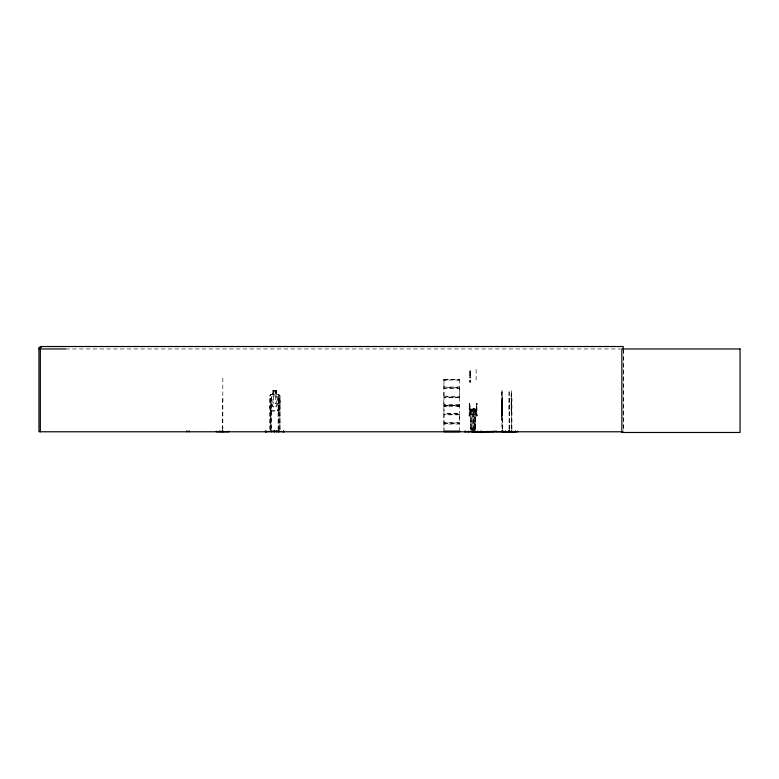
<?xml version="1.0" encoding="UTF-8"?>
<svg xmlns="http://www.w3.org/2000/svg" width="779" height="779" viewBox="0 0 779 779"><rect width="100%" height="100%" fill="white"/><g stroke="black" fill="none" stroke-linecap="round" stroke-linejoin="round"><path stroke-width="0.58" stroke-dasharray="3.9 2.92" d="M443.981 396.219L443.952 388.37M459.581 418.664L459.737 413.844L443.864 413.815M459.581 392.382L459.737 387.572L443.845 387.533L443.942 388.234M469.649 409.793L471.217 410.114M469.961 379.879L469.98 382.314L469.971 377.153M502.046 414.506L501.657 416.035L501.91 405.129M511.355 410.991L511.18 403.59L511.414 410.991L511.287 406.881M469.649 409.725L471.217 409.608M469.99 377.601L470 372.43M511.219 395.917L511.219 394.408L511.423 395.917M511.355 394.408L511.345 395.936L511.277 394.408M470 375.488L470.068 369.353L470.117 373.667M471.568 410.046L474.635 410.114M501.627 403.561L502.017 399.452L502.046 403.561M501.764 403.561L501.91 398.975L502.153 410.991L501.783 406.901M502.046 406.881L502.017 410.991L501.861 403.561L501.997 406.852M471.568 409.627L474.635 409.598M501.803 405.353L501.793 404.866M501.725 410.767L501.803 416.035L501.91 414.506M501.958 390.298L502.046 395.917M472.308 429.025L472.775 429.453L472.668 428.869M501.832 395.917L502.095 390.298L501.832 394.544M459.717 396.754L459.6 388.546L443.972 388.546L443.826 396.793L459.737 397.202M459.581 431.235L459.756 423.309M443.981 431.235L443.816 396.832M472.561 429.317L472.658 428.947M472.425 429.443L472.756 428.995M472.814 429.317L473.126 429.395M459.629 397.446L459.698 413.766M459.6 397.679L443.972 397.767L443.972 413.279L459.6 413.367M501.773 404.856L501.773 414.613L501.793 414.116M443.796 379.431L459.766 379.431L443.845 379.363M443.796 405.703L459.766 405.703L443.845 405.635M459.766 405.333L443.952 405.508M471.665 409.842L472.376 409.842M474.343 410.153L473.856 409.666M474.508 409.939C472.882 409.111 475.054 410.961 474.245 409.54M469.133 404.866L469.659 403.551M469.786 415.82C468.724 417.038 468.851 413.61 469.922 414.944M476.417 403.814L476.485 415.82M476.417 414.944C477.352 413.639 477.41 417.067 476.417 415.82M501.666 414.613L502.182 395.859L502.182 429.395M469.153 403.814L469.825 403.678L469.922 416.21M469.153 414.944L469.825 414.817M469.727 415.82L469.922 403.882M476.485 403.814L477.05 403.814M477.03 404.778L476.417 404.681M476.485 414.944L477.05 414.944M443.874 387.494L444.001 379.285M277.782 410.854L278.678 406.881L278.678 395.936L277.83 394.408L278.872 395.878L278.872 406.901L277.957 410.991M277.86 410.991L278.872 406.901M472.882 429.317L472.824 428.869M278.668 410.854L279.788 406.881M278.746 410.991L279.973 406.901L279.973 395.859L278.716 394.408L275.805 394.408M473.252 429.336L473.281 428.82L473.281 429.502M459.717 388.02L443.864 388.01M459.688 397.271L443.894 397.319M459.688 414.331L443.894 414.37M275.708 406.881L277.188 403.59L277.188 395.917L275.708 394.544M457.604 380.064L458.967 380.064M457.604 406.336L458.967 406.336M444.712 380.064L447.136 380.064M444.712 406.336L447.136 406.336M273.273 394.408L270.897 394.408L269.846 395.859L269.865 429.395M269.953 395.917L271.034 394.544L270.04 395.936L270.118 429.395M270.995 394.408L269.943 395.859M459.561 379.285L459.717 387.533M444.001 405.557L459.707 405.45M459.552 406.336L444.02 406.336M443.933 379.305L443.972 387.007L459.6 387.007M65.718 348.963L620.639 348.963M459.581 380.064L444.001 380.074M276.623 390.298L272.825 390.298L272.825 394.408M272.923 390.435L276.516 390.435M275.873 391.126L273.419 391.126L273.419 392.489L275.873 392.489M501.812 394.408L502.182 395.917M270.936 394.544L278.746 394.544M511.18 395.859L511.414 429.395M443.972 396.219L459.6 396.219M222.833 398.371L222.385 429.375M269.865 398.371L271.16 398.371L271.16 429.395M501.919 398.371L502.611 398.371L502.611 429.395M509.057 398.342L509.573 398.342L509.563 429.365M511.345 398.371L511.861 398.371L511.852 429.395M469.211 404.817L469.825 404.817M459.581 404.963L443.981 404.963L459.552 404.963M469.659 404.944L469.172 404.778M269.846 406.901L270.965 410.991L270.04 406.881M474.362 410.806L473.983 408.887L474.333 431.41M472.093 410.552L471.217 409.16L471.217 410.552L470.691 410.552L470.691 430.621M474.986 409.598L476.544 409.598M473.807 409.842L474.518 409.842M474.986 410.114L476.544 410.114M474.109 410.552L474.986 409.16L474.986 410.552L475.502 410.552L475.502 430.621M270.936 410.854L278.746 410.854M470.691 410.903L472.093 410.903M474.109 410.903L475.502 410.903M270.868 410.991L278.824 410.991M502.046 414.564L501.627 403.541M459.6 422.491L443.962 422.539L443.972 414.827L459.6 414.827L459.746 423.143M469.825 415.947L469.211 415.947L469.211 403.678M501.666 415.898L501.997 414.525L501.812 420.144M501.949 420.144L501.725 415.898M443.864 423.026L459.717 423.026M443.864 423.503L459.707 423.503M459.6 424.039L443.972 424.039L443.972 429.326M471.441 429.248L473.408 429.034L471.441 429.21M472.035 429.959L474.333 429.959M476.485 404.905C477.05 405.625 477.761 403.123 476.407 403.532L476.407 415.869L476.982 415.947L476.982 403.678M278.668 394.544L279.865 395.917L279.865 429.395M273.312 406.881L271.637 403.59L271.637 395.917L273.312 394.544L273.273 390.298M469.649 409.608L469.649 410.114M470.127 379.879L470.146 382.314L470.156 377.153M470.127 372.43L470.127 375.488M470.146 374.611L470.136 377.601M623.706 350.161L623.706 431.78M623.229 348.963L623.229 431.78M511.784 398.371L511.784 431.78M511.375 394.544L511.238 390.298L511.219 410.991M509.495 398.342L509.505 431.751M509.067 429.365L509.106 390.269L508.969 410.961M502.358 398.371L502.377 431.78M502.046 395.859L501.939 429.395M476.592 406.102L476.592 413.298M476.144 369.353L476.144 382.314M475.375 410.903L475.375 430.621M475.239 410.903L475.239 430.621M474.245 410.903L474.245 430.621M474.012 408.887L474.109 430.621M473.69 430.514L473.69 411L473.515 430.514M472.24 428.684L472.24 430.31M472.084 430.621L472.201 408.887L471.831 430.621M471.957 410.903L471.957 430.621M471.558 409.16L471.558 410.552M470.964 410.903L470.954 430.621M470.828 410.903L470.828 430.621M469.971 406.443L469.971 413.639M469.396 403.678L469.396 404.817M469.396 414.817L469.396 415.947M280.119 429.395L280.119 398.371L278.103 398.371L278.103 429.395M279.223 398.371L279.194 429.395M278.94 398.371L278.931 429.395M278.405 398.371L278.405 431.78M276.545 390.298L276.516 394.544M276.438 390.435L276.438 394.544L278.113 395.917L278.113 403.59L276.438 406.881L272.923 406.881L271.433 403.59L271.433 395.917L272.923 394.544L272.923 390.298M275.893 390.298L275.893 394.408M275.805 390.298L275.795 394.544M275.708 395.917L275.708 403.59M275.211 391.126L275.211 392.489M273.867 391.126L273.867 392.489M273.312 395.917L273.312 403.59M273.195 390.298L273.195 394.408M271.043 398.371L271.043 431.78M270.342 398.371L270.342 429.395M222.823 378.078L222.823 429.375M470.039 371.388L470.019 372.265L470.078 371.388M276.438 395.917L272.923 395.917L272.923 403.59L276.438 403.59L276.438 395.917M473.661 408.332L473.642 408.332A1.568 1.568 0 0 0 472.941 410.952A1.568 1.568 0 0 0 475.56 410.251A1.568 1.568 0 0 0 473.642 408.332M270.858 429.395L270.858 398.371L270.79 429.395M471.237 411.205A1.568 1.568 0 0 0 473.593 409.842A1.568 1.568 0 0 0 471.237 408.488A1.568 1.568 0 0 0 471.237 411.205"/><path stroke-width="1.17" d="M503.01 431.644L515.63 431.722L515.542 431.06M505.289 431.751L505.298 431.089M515.542 431.644L515.542 431.118M517.821 431.751L517.908 431.089M477.644 431.751L477.663 431.089M508.385 431.751L508.395 431.089M265.318 431.693L274.354 431.147M265.697 431.673L265.717 431.147M464.966 431.673L464.985 431.147M464.547 431.693L494.675 431.741L494.655 431.118M468.374 431.693L468.461 431.147L468.549 431.78M41.384 347.395L38.95 347.395L38.95 431.78L622.012 431.78M38.95 348.963L65.67 348.963M443.981 431.235L459.581 431.235M494.675 431.41L472.016 431.761M443.952 431.439L459.61 431.439M472.016 431.576L494.675 431.576M274.909 431.147L284.247 431.693M443.972 431.732L459.6 431.732M517.908 431.693L495.853 431.751L495.872 431.089M481.247 431.693L481.159 431.147M283.868 431.693L283.799 431.147M276.613 431.693L276.535 431.147M508.668 431.693L508.658 431.089M496.145 431.693L496.135 431.089M505.376 431.693L505.376 431.089M623.229 348.963L623.229 346.519L40.323 346.519L40.323 431.78M511.414 430.914L511.355 431.78M509.067 430.884L509.135 431.751M502.591 430.914L502.591 431.78M502.377 430.914L502.377 431.78M502.153 430.914L502.153 431.78M501.949 430.914L501.949 431.78M481.071 431.089L481.071 431.78M465.18 431.089L465.112 431.78M283.722 431.089L283.722 431.78M283.488 431.089L283.488 431.78M279.086 430.914L279.086 431.78M278.833 430.914L278.833 431.78M278.317 430.914L278.317 431.78M278.015 430.914L278.015 431.78M276.467 431.089L276.467 431.78M274.851 431.089L274.851 431.78M274.422 431.089L274.422 431.78M273.517 431.089L273.517 431.78M271.141 430.914L271.258 431.78M270.897 430.914L270.956 431.78M266.252 431.089L266.252 431.78M265.775 431.089L265.775 431.78M228.87 431.089L228.86 431.78L216.338 431.751L216.338 431.089M222.813 430.914L222.833 431.78M222.619 430.738L222.619 431.78M222.424 430.738L222.395 431.78M219.99 430.738L219.99 431.78M189.209 430.738L189.209 431.78M186.775 430.738L186.775 431.78M740.05 348.963L621.856 348.963L621.856 432.481L740.05 432.481L740.05 348.963M511.852 431.78L511.852 430.914L511.784 431.78M509.563 431.751L509.563 430.884L509.505 431.751M503.098 431.751L503.098 431.06L503.01 431.751"/></g></svg>
